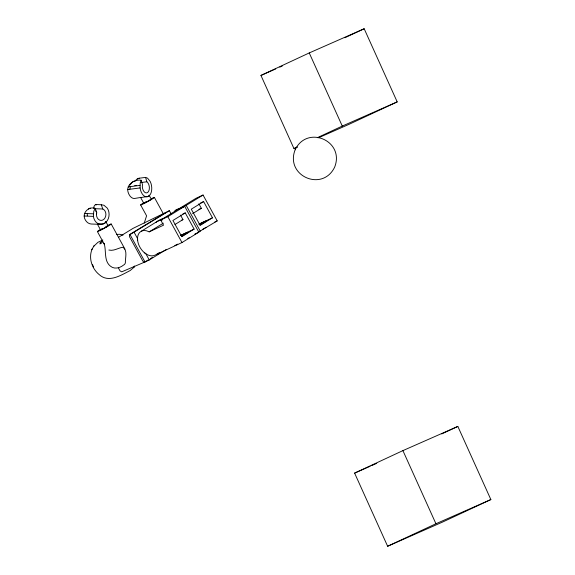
<?xml version="1.0" encoding="UTF-8"?>
<svg xmlns="http://www.w3.org/2000/svg" width="575" height="575" viewBox="0 0 575 575"><rect width="100%" height="100%" fill="white"/><g stroke="black" fill="none" stroke-linecap="round" stroke-linejoin="round"><path stroke-width="0.86" d="M140.968 197.419L134.593 198.454A9.847 5.829 82.7 0 1 128.038 192.057C125.86 184.668 134.521 179.127 141.155 180.227L142.478 184.611A5.872 3.479 82.7 0 0 144.821 192.373A5.872 3.479 82.7 0 0 149.227 189.534A5.872 3.479 82.7 0 0 146.884 181.779L145.561 177.395L139.265 178.207L137.332 179.005M129.878 189.204L130.482 186.156M100.467 224.358L91.087 224.006A9.847 7.906 -87.9 0 1 84.626 218.464C82.318 212.448 89.139 206.037 95.184 208.38L96.765 212.606A5.872 4.715 -87.9 0 0 99.561 220.088A5.872 4.715 -87.9 0 0 105.62 216.48A5.872 4.715 -87.9 0 0 102.824 208.998L101.243 204.772L95.903 204.513L96.248 204.966M105.678 221.576L105.153 222.791L103.529 223.761L97.405 224.135L100.524 229.842L101.444 229.468M149.083 195.191L148.63 196.276A9.847 5.829 82.7 0 1 140.092 187.939L140.199 182.943L141.155 180.227M101.243 204.772L103.924 205.253L107.273 208.121A9.847 7.906 -87.9 0 1 104.506 223.409A9.847 7.906 -87.9 0 1 93.394 216.373L93.768 211.291L95.184 208.38M87.285 213.67L87.292 215.812M92.18 248.989C88.255 257.823 91.899 268.755 99.267 274.663C108.754 283.31 121.052 275.152 130.123 270.581L133.853 267.411L134.679 265.988M144.239 223.107L146.582 215.812L140.659 204.995M93.761 246.272L97.973 242.269L102.846 239.998M133.853 267.411L134.342 266.57M91.756 249.722L94.25 245.439M100.524 229.842L101.452 229.13M105.915 221.785L108.064 225.702L106.202 226.945M97.851 223.905L97.405 224.135M144.799 202.824L143.772 203.27L144.339 202.824M144.016 202.989L146.179 201.681M150.686 199.561L149.608 200.251M101.718 229.008L101.049 229.619M106.871 226.536L107.539 225.925M129.397 184.834L131.057 183.77A7.878 6.109 57.3 0 1 134.859 181.039M129.353 186.171L128.196 186.918L139.941 185.38M118.364 237.382L133.091 228.34L169.388 210.702L171.106 213.842M118.313 267.734L120.017 270.854L121.713 271.853L145.015 261.941L143.441 261.754L142.794 261L129.583 236.85L129.404 234.967L169.388 210.702M141.507 231.114L157.866 221.052M160.713 220.002L177.574 209.631L184.683 206.317L198.842 232.192L181.98 242.557L154.725 255.257A13.786 9.121 58.4 0 1 138.395 243.793A13.786 9.121 58.4 0 1 146.546 230.798L149.184 231.862L163.544 225.177L160.713 220.002L167.828 216.689L184.683 206.317M203.047 195.026L195.938 198.339L179.084 208.703L186.192 205.39L203.047 195.026L217.206 220.893L197.944 232.386M149.184 231.862L163.307 223.179M185.251 212.887L172.924 220.469L181.793 236.684L194.12 229.102L185.251 212.887L182.879 213.993M203.615 201.588L191.288 209.171L200.158 225.386L212.484 217.803L203.615 201.588L200.459 203.061M174.987 224.487L182.965 219.578L180.507 215.093M192.625 213.634L201.329 208.287L198.878 203.802M165.866 212.542L129.9 234.356L145.001 261.948L148.077 260.058M150.248 258.721L152.662 257.233M157.737 254.114L159.987 252.734M145.001 261.948L149.263 259.965L166.506 249.363M148.839 200.704L151.254 199.187L149.32 195.586M105.397 227.412L106.397 226.859M147.976 201.193L148.975 200.653M105.513 227.377L102.623 228.929M148.019 201.193L146.086 202.228M143.772 203.27L140.674 197.606L148.63 196.276A9.847 5.829 82.7 0 0 150.183 181.448L147.588 178.192L145.561 177.395M145.231 202.659L146.215 202.134M105.807 226.715L106.785 226.205M101.804 229.339L102.781 228.828M144.526 202.989L145.439 202.522M297.253 147.135L293.969 148.58L260.949 75.44L309.249 52.936L364.176 28.75L397.203 101.89L348.896 124.387L318.564 137.748M344.856 37.749L364.176 28.75M293.969 148.58L297.189 147.078M317.321 137.705L342.276 126.076L397.203 101.89M198.957 209.386L201.329 208.287M181.384 220.318L182.965 219.578M199.058 224.063L212.484 217.803M180.687 235.355L194.12 229.102M214.798 222.015L217.206 220.893M194.832 234.061L198.842 232.192M354.61 473.11L402.91 450.613L457.837 426.42L490.863 499.56L442.556 522.064L387.629 546.25L354.61 473.11L370.185 466.253M441.737 433.924L457.837 426.42M387.629 546.25L435.936 523.753L490.863 499.56M101.157 229.641L102.034 229.195M260.949 75.44L275.705 68.935M279.802 67.131L282.26 66.053M371.824 465.527L376.74 463.364M107.144 226.076L108.064 225.702M140.889 182.548L146.884 181.779M134.766 185.603L136.476 185.38M127.664 189.542L140.092 187.939M116.596 234.406L119.744 234.291L123.021 235.11M94.782 208.696L102.824 208.998M84.568 213.483L93.315 213.807M84.137 216.028L93.394 216.373M108.862 250.039C113.864 251.325 118.256 247.847 122.878 247.25C127.858 250.42 125.12 257.981 125.372 262.84A9.832 5.197 59.3 0 1 123.603 265.032C119.974 268.13 114.123 269.531 110.285 266.053C103.622 260.655 106.548 250.448 104.053 243.318L104.255 244.109L97.398 231.567M144.232 252.569L145.834 253.69L149.263 259.965M186.192 205.39L200.352 231.265M167.828 216.689L181.98 242.557M154.359 197.39L163.243 213.62M134.169 232.365L137.597 238.639L137.626 240.494M111.191 223.977L124.955 249.133M95.673 210.824L96.097 211.643M309.249 52.936L342.276 126.076M402.91 450.613L435.936 523.753M93.883 208.667L94.013 206.554A7.878 4.169 59.3 0 1 96.55 204.599M135.463 180.931A7.878 6.109 57.3 0 1 139.265 178.207M151.692 198.504A7.878 0.453 -28.7 0 1 152.634 198.749A7.878 0.453 -28.7 0 1 142.435 204.305A7.878 0.453 -28.7 0 1 143.276 203.09M96.463 213.102A5.872 4.715 -87.9 0 1 96.507 214.633M88.507 209.063A7.878 4.169 59.3 0 1 90.491 208.2M107.345 225.644A7.878 0.453 -28.7 0 1 109.868 225.033A7.878 0.453 -28.7 0 1 99.302 230.848A7.878 0.453 -28.7 0 1 100.452 229.439M155.94 222.467A13.786 9.121 58.4 0 1 161.992 220.548M158.456 220.915A13.786 9.121 58.4 0 1 162.754 218.917M189.175 237.719A9.452 0.539 -28.7 0 1 187.802 238.589M177.754 244.138A9.452 0.539 -28.7 0 1 174.807 245.511M180.629 235.613A9.452 0.539 -28.7 0 1 187.946 232.207A9.452 0.539 -28.7 0 1 181.571 236.318M158.793 252.971A9.452 0.539 -28.7 0 1 157.112 253.783M198.993 224.322A9.452 0.539 -28.7 0 1 206.31 220.908A9.452 0.539 -28.7 0 1 199.935 225.019M206.166 227.29A9.452 0.539 -28.7 0 1 204.412 228.347M203.766 228.721A9.452 0.539 -28.7 0 1 202.386 229.504M174.807 210.86A13.786 9.121 58.4 0 1 179.105 208.862M93.552 266.872A9.452 7.065 65 0 1 92.582 264.601M295.126 149.816C284.877 175.921 322.561 192.402 334.679 167.073C344.928 140.961 307.244 124.48 295.126 149.816M100.136 242.93L99.978 243.944C103.558 242.722 102.997 239.222 100.136 242.93"/></g></svg>
